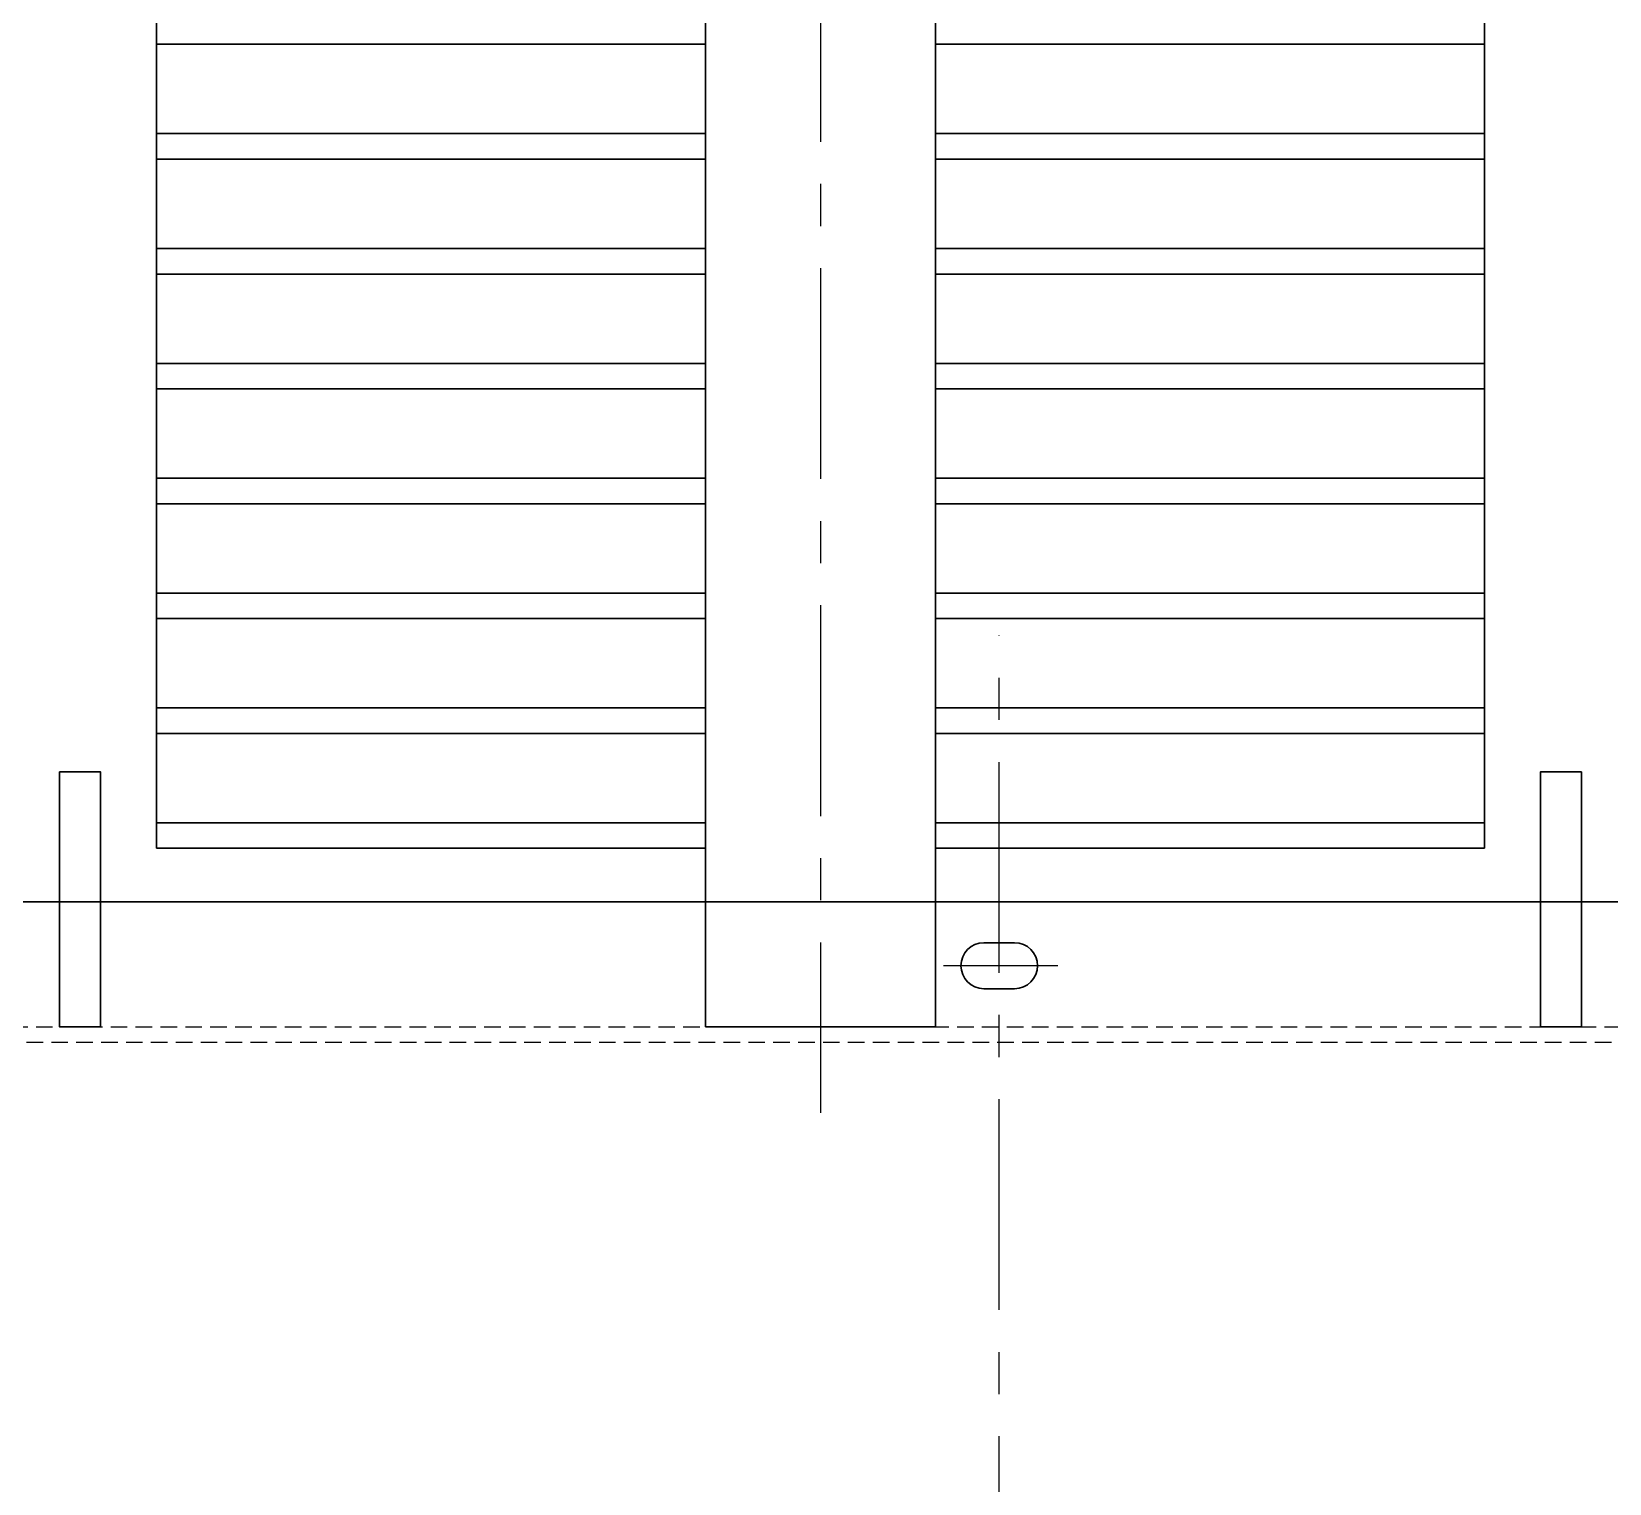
# Model space of a CAD drawing. Header units: millimetres. Extents: x 183355 to 194386, y -190559 to -183233.
# Drawn here: x 185473 to 186091, y -187346 to -186777 of the extents above; entities that cross this region are included whole.
import ezdxf

# ---------------------------------------------------------------- set-up
doc = ezdxf.new("R2010")
doc.units = ezdxf.units.MM
doc.header["$LTSCALE"] = 13
for name, pattern in [('CENTER', [50.8, 31.75, -6.35, 6.35, -6.35]), ('CENTERX2', [101.6, 63.5, -12.7, 12.7, -12.7]), ('DASHED', [0.75, 0.5, -0.25])]:
    doc.linetypes.add(name, pattern=pattern)
for name, color, linetype in [('1', 4, 'Continuous'), ('3中心线层', 1, 'CENTER'), ('4虚线层', 6, 'DASHED'), ('粗实线', 4, 'Continuous')]:
    doc.layers.add(name, color=color, linetype=linetype)
doc.layers.add('标注、文本', color=3, linetype='Continuous', lineweight=25)

# ---------------------------------------------------------------- blocks, each defined once
blk = doc.blocks.new('A$C43ED4F5E')
at = {"layer": '1', "color": 1, "linetype": 'CENTERX2', "lineweight": -3, "ltscale": 0.1}
blk.add_line((840, 991.39), (840, 0), dxfattribs=at)
blk.add_line((840, 991.39), (840, 0), dxfattribs=at)
blk.add_line((840, 991.39), (840, 0), dxfattribs=at)
blk.add_line((840, 991.39), (840, 0), dxfattribs=at)
at = {"layer": '1', "ltscale": 5}
for p, q in [((795, 33.71), (795, 948.71)), ((795, 33.71), (795, 948.71)), ((885, 33.71), (885, 948.71)), ((885, 33.71), (885, 948.71)), ((580, 103.71), (580, 923.71)), ((580, 103.71), (580, 923.71)), ((1100, 103.71), (1100, 923.71)), ((1100, 103.71), (1100, 923.71)), ((795, 418.71), (580, 418.71)), ((795, 418.71), (580, 418.71)), ((795, 418.71), (580, 418.71)), ((795, 418.71), (580, 418.71)), ((1100, 418.71), (885, 418.71)), ((1100, 418.71), (885, 418.71)), ((795, 383.71), (580, 383.71)), ((795, 383.71), (580, 383.71)), ((795, 383.71), (580, 383.71)), ((795, 383.71), (580, 383.71)), ((1100, 383.71), (885, 383.71)), ((1100, 383.71), (885, 383.71)), ((795, 373.71), (580, 373.71)), ((795, 373.71), (580, 373.71)), ((795, 373.71), (580, 373.71)), ((795, 373.71), (580, 373.71)), ((1100, 373.71), (885, 373.71)), ((1100, 373.71), (885, 373.71)), ((795, 338.71), (580, 338.71)), ((795, 338.71), (580, 338.71)), ((795, 338.71), (580, 338.71)), ((795, 338.71), (580, 338.71)), ((1100, 338.71), (885, 338.71)), ((1100, 338.71), (885, 338.71)), ((795, 328.71), (580, 328.71)), ((795, 328.71), (580, 328.71)), ((795, 328.71), (580, 328.71)), ((795, 328.71), (580, 328.71)), ((1100, 328.71), (885, 328.71)), ((1100, 328.71), (885, 328.71)), ((795, 293.71), (580, 293.71)), ((795, 293.71), (580, 293.71)), ((795, 293.71), (580, 293.71)), ((795, 293.71), (580, 293.71)), ((1100, 293.71), (885, 293.71)), ((1100, 293.71), (885, 293.71)), ((795, 283.71), (580, 283.71)), ((795, 283.71), (580, 283.71)), ((795, 283.71), (580, 283.71)), ((795, 283.71), (580, 283.71)), ((1100, 283.71), (885, 283.71)), ((1100, 283.71), (885, 283.71)), ((795, 248.71), (580, 248.71)), ((795, 248.71), (580, 248.71)), ((795, 248.71), (580, 248.71)), ((795, 248.71), (580, 248.71)), ((1100, 248.71), (885, 248.71)), ((1100, 248.71), (885, 248.71)), ((795, 238.71), (580, 238.71)), ((795, 238.71), (580, 238.71)), ((795, 238.71), (580, 238.71)), ((795, 238.71), (580, 238.71)), ((1100, 238.71), (885, 238.71)), ((1100, 238.71), (885, 238.71)), ((795, 203.71), (580, 203.71)), ((795, 203.71), (580, 203.71)), ((795, 203.71), (580, 203.71)), ((795, 203.71), (580, 203.71)), ((1100, 203.71), (885, 203.71)), ((1100, 203.71), (885, 203.71)), ((795, 193.71), (580, 193.71)), ((795, 193.71), (580, 193.71)), ((795, 193.71), (580, 193.71)), ((795, 193.71), (580, 193.71)), ((1100, 193.71), (885, 193.71)), ((1100, 193.71), (885, 193.71)), ((795, 158.71), (580, 158.71)), ((795, 158.71), (580, 158.71)), ((795, 158.71), (580, 158.71)), ((795, 158.71), (580, 158.71)), ((885, 158.71), (1100, 158.71)), ((885, 158.71), (1100, 158.71)), ((885, 158.71), (1100, 158.71)), ((885, 158.71), (1100, 158.71)), ((795, 148.71), (580, 148.71)), ((795, 148.71), (580, 148.71)), ((795, 148.71), (580, 148.71)), ((795, 148.71), (580, 148.71)), ((795, 148.71), (580, 148.71)), ((795, 148.71), (580, 148.71)), ((885, 148.71), (1100, 148.71)), ((885, 148.71), (1100, 148.71)), ((885, 148.71), (1100, 148.71)), ((885, 148.71), (1100, 148.71)), ((885, 148.71), (1100, 148.71)), ((885, 148.71), (1100, 148.71)), ((795, 113.71), (580, 113.71)), ((795, 113.71), (580, 113.71)), ((795, 113.71), (580, 113.71)), ((795, 113.71), (580, 113.71)), ((885, 113.71), (1100, 113.71)), ((885, 113.71), (1100, 113.71)), ((885, 113.71), (1100, 113.71)), ((885, 113.71), (1100, 113.71)), ((795, 103.71), (580, 103.71)), ((795, 103.71), (580, 103.71)), ((795, 103.71), (580, 103.71)), ((795, 103.71), (580, 103.71)), ((795, 103.71), (580, 103.71)), ((795, 103.71), (580, 103.71)), ((885, 103.71), (1100, 103.71)), ((885, 103.71), (1100, 103.71)), ((885, 103.71), (1100, 103.71)), ((885, 103.71), (1100, 103.71)), ((885, 103.71), (1100, 103.71)), ((885, 103.71), (1100, 103.71)), ((885, 96.63), (885, 96.63)), ((885, 96.63), (885, 96.63)), ((885, 96.63), (885, 96.63)), ((885, 96.63), (885, 96.63)), ((885, 33.71), (795, 33.71)), ((885, 33.71), (795, 33.71))]:
    blk.add_line(p, q, dxfattribs=at)
at = {"layer": '标注、文本', "color": 4, "lineweight": 30}
for p, q in [((795, 33.71), (795, 948.71)), ((795, 33.71), (795, 948.71)), ((885, 33.71), (885, 948.71)), ((885, 33.71), (885, 948.71)), ((580, 103.71), (580, 923.71)), ((580, 103.71), (580, 923.71)), ((1100, 103.71), (1100, 923.71)), ((1100, 103.71), (1100, 923.71)), ((795, 418.71), (580, 418.71)), ((795, 418.71), (580, 418.71)), ((795, 418.71), (580, 418.71)), ((795, 418.71), (580, 418.71)), ((1100, 418.71), (885, 418.71)), ((1100, 418.71), (885, 418.71)), ((795, 383.71), (580, 383.71)), ((795, 383.71), (580, 383.71)), ((795, 383.71), (580, 383.71)), ((795, 383.71), (580, 383.71)), ((1100, 383.71), (885, 383.71)), ((1100, 383.71), (885, 383.71)), ((795, 373.71), (580, 373.71)), ((795, 373.71), (580, 373.71)), ((795, 373.71), (580, 373.71)), ((795, 373.71), (580, 373.71)), ((1100, 373.71), (885, 373.71)), ((1100, 373.71), (885, 373.71)), ((795, 338.71), (580, 338.71)), ((795, 338.71), (580, 338.71)), ((795, 338.71), (580, 338.71)), ((795, 338.71), (580, 338.71)), ((1100, 338.71), (885, 338.71)), ((1100, 338.71), (885, 338.71)), ((795, 328.71), (580, 328.71)), ((795, 328.71), (580, 328.71)), ((795, 328.71), (580, 328.71)), ((795, 328.71), (580, 328.71)), ((1100, 328.71), (885, 328.71)), ((1100, 328.71), (885, 328.71)), ((795, 293.71), (580, 293.71)), ((795, 293.71), (580, 293.71)), ((795, 293.71), (580, 293.71)), ((795, 293.71), (580, 293.71)), ((1100, 293.71), (885, 293.71)), ((1100, 293.71), (885, 293.71)), ((795, 283.71), (580, 283.71)), ((795, 283.71), (580, 283.71)), ((795, 283.71), (580, 283.71)), ((795, 283.71), (580, 283.71)), ((1100, 283.71), (885, 283.71)), ((1100, 283.71), (885, 283.71)), ((795, 248.71), (580, 248.71)), ((795, 248.71), (580, 248.71)), ((795, 248.71), (580, 248.71)), ((795, 248.71), (580, 248.71)), ((1100, 248.71), (885, 248.71)), ((1100, 248.71), (885, 248.71)), ((795, 238.71), (580, 238.71)), ((795, 238.71), (580, 238.71)), ((795, 238.71), (580, 238.71)), ((795, 238.71), (580, 238.71)), ((1100, 238.71), (885, 238.71)), ((1100, 238.71), (885, 238.71)), ((795, 203.71), (580, 203.71)), ((795, 203.71), (580, 203.71)), ((795, 203.71), (580, 203.71)), ((795, 203.71), (580, 203.71)), ((1100, 203.71), (885, 203.71)), ((1100, 203.71), (885, 203.71)), ((795, 193.71), (580, 193.71)), ((795, 193.71), (580, 193.71)), ((795, 193.71), (580, 193.71)), ((795, 193.71), (580, 193.71)), ((1100, 193.71), (885, 193.71)), ((1100, 193.71), (885, 193.71)), ((795, 158.71), (580, 158.71)), ((795, 158.71), (580, 158.71)), ((795, 158.71), (580, 158.71)), ((795, 158.71), (580, 158.71)), ((885, 158.71), (1100, 158.71)), ((885, 158.71), (1100, 158.71)), ((885, 158.71), (1100, 158.71)), ((885, 158.71), (1100, 158.71)), ((795, 148.71), (580, 148.71)), ((795, 148.71), (580, 148.71)), ((795, 148.71), (580, 148.71)), ((795, 148.71), (580, 148.71)), ((795, 148.71), (580, 148.71)), ((795, 148.71), (580, 148.71)), ((885, 148.71), (1100, 148.71)), ((885, 148.71), (1100, 148.71)), ((885, 148.71), (1100, 148.71)), ((885, 148.71), (1100, 148.71)), ((885, 148.71), (1100, 148.71)), ((885, 148.71), (1100, 148.71)), ((795, 113.71), (580, 113.71)), ((795, 113.71), (580, 113.71)), ((795, 113.71), (580, 113.71)), ((795, 113.71), (580, 113.71)), ((885, 113.71), (1100, 113.71)), ((885, 113.71), (1100, 113.71)), ((885, 113.71), (1100, 113.71)), ((885, 113.71), (1100, 113.71)), ((795, 103.71), (580, 103.71)), ((795, 103.71), (580, 103.71)), ((795, 103.71), (580, 103.71)), ((795, 103.71), (580, 103.71)), ((795, 103.71), (580, 103.71)), ((795, 103.71), (580, 103.71)), ((885, 103.71), (1100, 103.71)), ((885, 103.71), (1100, 103.71)), ((885, 103.71), (1100, 103.71)), ((885, 103.71), (1100, 103.71)), ((885, 103.71), (1100, 103.71)), ((885, 103.71), (1100, 103.71)), ((885, 33.71), (795, 33.71)), ((885, 33.71), (795, 33.71))]:
    blk.add_line(p, q, dxfattribs=at)

msp = doc.modelspace()

# ---------------------------------------------------------------- linework, layer by layer
at = {"layer": '1', "color": 1, "linetype": 'CENTERX2', "lineweight": -3, "ltscale": 0.1}
msp.add_line((185852.215, -188202.303), (185852.215, -187013.474), dxfattribs=at)
at = {"layer": '3中心线层', "ltscale": 0.2}
msp.add_line((185875.205, -187142.889), (185830.347, -187142.889), dxfattribs=at)
at = {"layer": '4虚线层'}
for p, q in [((185036.215, -187166.889), (186668.215, -187166.889)), ((185042.215, -187172.889), (186662.215, -187172.889))]:
    msp.add_line(p, q, dxfattribs=at)
at = {"layer": '标注、文本', "color": 4, "lineweight": 30}
for points in [[(185484.215, -187066.889), (185500.215, -187066.889), (185500.215, -187166.889), (185484.215, -187166.889)], [(186080.215, -187066.889), (186064.215, -187066.889), (186064.215, -187166.889), (186080.215, -187166.889)]]:
    msp.add_lwpolyline(points, close=True, dxfattribs=at)
at = {"layer": '粗实线', "lineweight": 30}
for p, q in [((186698.215, -187117.889), (185006.215, -187117.889)), ((185846.215, -187133.889), (185858.215, -187133.889)), ((185846.215, -187151.889), (185858.215, -187151.889))]:
    msp.add_line(p, q, dxfattribs=at)
for centre, start, end in [((185846.215, -187142.889), 90, 270), ((185858.215, -187142.889), 270, 90)]:
    msp.add_arc(centre, 9, start, end, dxfattribs=at)

# ---------------------------------------------------------------- block references
at = {"layer": '标注、文本'}
msp.add_blockref('A$C43ED4F5E', (184942.215, -187200.597), dxfattribs=at)

doc.saveas('drawing.dxf')
